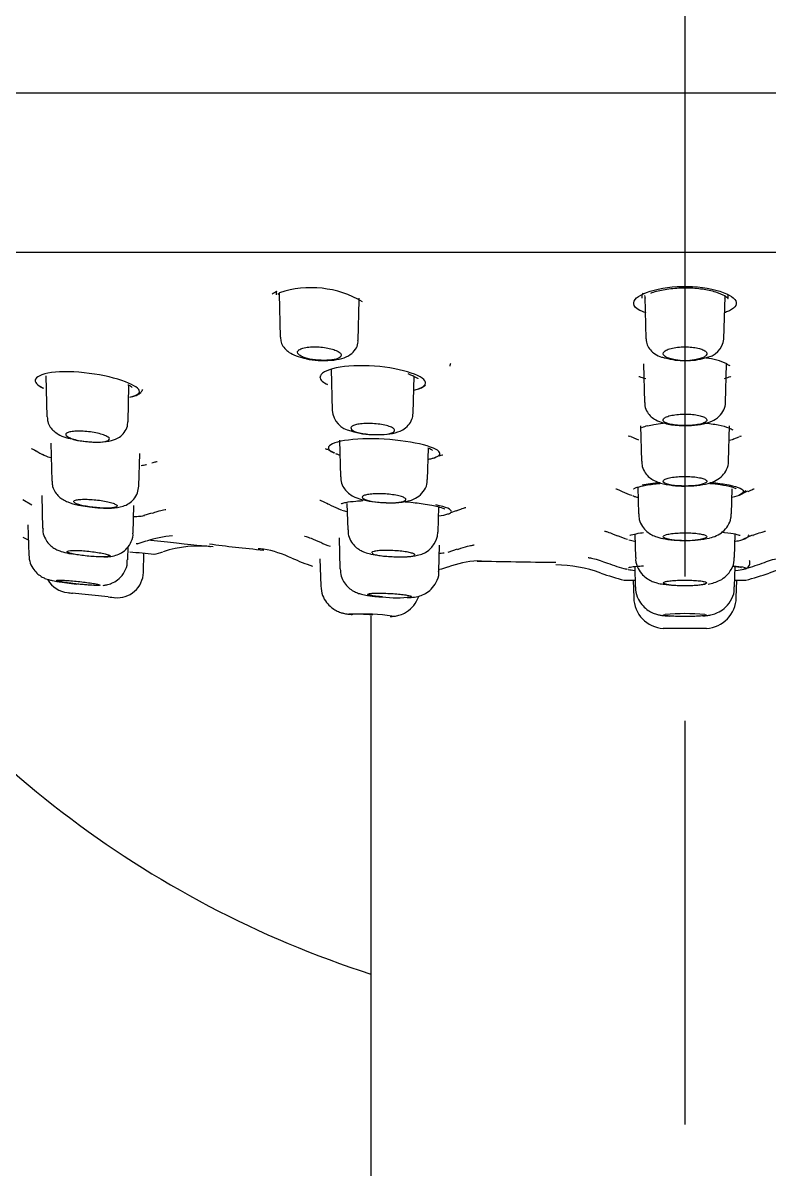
# Model space of a CAD drawing. Header units: millimetres. Extents: x -60 to 7633, y -2614 to 2146.
# Drawn here: x 132.64 to 158.52, y 1777.26 to 1817 of the extents above; entities that cross this region are included whole.
import ezdxf

# ---------------------------------------------------------------- set-up
doc = ezdxf.new("R2010")
doc.units = ezdxf.units.MM
doc.layers.get('0').update_dxf_attribs({"color": 250})

msp = doc.modelspace()

# ---------------------------------------------------------------- linework, layer by layer
at = {"linetype": 'Continuous'}
for p, q in [((155.6, 1837.806), (155.6, 1797.806)), ((234.6, 1814.566), (76.6, 1814.566)), ((90, 1809.058), (221.2, 1809.058)), ((141.481, 1807.601), (141.538, 1807.643)), ((141.515, 1807.626), (141.525, 1807.589)), ((141.524, 1807.606), (141.564, 1806.103)), ((144.268, 1805.994), (144.305, 1807.406)), ((144.299, 1807.364), (144.305, 1807.386)), ((154.167, 1807.65), (154.175, 1807.619)), ((154.191, 1807.558), (154.217, 1807.463)), ((154.21, 1807.508), (154.248, 1806.048)), ((156.952, 1806.048), (156.99, 1807.507)), ((156.983, 1807.461), (156.99, 1807.487)), ((143.326, 1804.999), (143.363, 1803.565)), ((154.159, 1805.184), (154.194, 1803.842)), ((154.159, 1805.169), (154.164, 1805.15)), ((157.006, 1803.842), (157.041, 1805.184)), ((157.035, 1805.147), (157.041, 1805.169)), ((133.434, 1804.762), (133.471, 1803.343)), ((146.175, 1803.477), (146.209, 1804.757)), ((136.282, 1803.175), (136.315, 1804.426)), ((136.311, 1804.4), (136.314, 1804.413)), ((154.058, 1803.036), (154.091, 1801.807)), ((157.109, 1801.807), (157.142, 1803.036)), ((134.205, 1802.61), (134.341, 1802.576)), ((143.619, 1802.532), (143.653, 1801.259)), ((153.721, 1802.657), (153.905, 1802.579)), ((157.29, 1802.586), (157.484, 1802.65)), ((133.603, 1802.426), (133.638, 1801.11)), ((143.236, 1802.195), (143.443, 1802.092)), ((146.672, 1801.174), (146.701, 1802.263)), ((136.658, 1800.944), (136.687, 1802.072)), ((146.898, 1801.928), (147.07, 1802.002)), ((133.291, 1800.614), (133.321, 1799.47)), ((153.963, 1800.907), (153.987, 1799.981)), ((157.213, 1799.982), (157.236, 1800.842)), ((132.639, 1800.479), (132.941, 1800.295)), ((136.455, 1799.309), (136.48, 1800.272)), ((143.877, 1800.335), (143.901, 1799.429)), ((147.035, 1799.35), (147.058, 1800.223)), ((136.844, 1799.931), (137.112, 1800.016)), ((147.479, 1800.028), (147.675, 1800.091)), ((132.808, 1799.603), (132.836, 1798.559)), ((136.601, 1798.945), (136.908, 1799.048)), ((143.603, 1799.146), (143.631, 1798.076)), ((153.861, 1799.28), (153.883, 1798.472)), ((157.317, 1798.472), (157.339, 1799.28)), ((157.62, 1799.102), (157.948, 1799.248)), ((136.271, 1798.385), (136.283, 1798.846)), ((136.816, 1797.947), (136.834, 1798.618)), ((147.067, 1797.99), (147.091, 1798.898)), ((147.381, 1798.646), (147.705, 1798.764)), ((142.94, 1798.422), (142.965, 1797.486)), ((147.067, 1797.99), (147.069, 1798.05)), ((153.859, 1798.154), (153.878, 1797.443)), ((157.322, 1797.444), (157.341, 1798.155)), ((142.965, 1797.486), (142.965, 1797.485)), ((153.541, 1797.676), (153.872, 1797.676)), ((153.805, 1797.676), (153.821, 1797.073)), ((157.328, 1797.676), (157.659, 1797.676)), ((157.379, 1797.073), (157.395, 1797.676)), ((135.595, 1797.099), (134.349, 1797.231)), ((144.7, 1796.444), (144.7, 1291.743)), ((156.351, 1796.004), (154.849, 1796.004)), ((155.6, 1792.806), (155.6, 1778.806))]:
    msp.add_line(p, q, dxfattribs=at)
for centre, radius, start, end in [((142.639, 1804.333), 3.489, 59.3676, 108.4027), ((156.228, 1806.118), 0.727, 276.1262, 354.1031), ((155.531, 1807.4), 2.102, 252.9996, 272.3357), ((155.6, 1807.204), 1.905, 249.9218, 290.0782), ((155.705, 1807.185), 1.888, 267.3161, 288.544), ((156.195, 1803.507), 1.879, 62.8107, 85.6533), ((145.182, 1812.223), 7.978, 254.6535, 254.8553), ((143.317, 1804.86), 0.405, 236.7249, 253.1579), ((135.789, 1812.843), 8.822, 252.9901, 253.1229), ((133.583, 1805.032), 0.726, 241.7801, 251.2788), ((145.182, 1812.223), 7.978, 278.8007, 278.9986), ((136.025, 1806.772), 2.747, 279.4717, 280.0482), ((144.132, 1803.622), 0.769, 184.4624, 261.0688), ((154.844, 1800.884), 2.215, 104.2522, 109.7619), ((144.766, 1804.969), 2.237, 250.3127, 271.9248), ((155.601, 1812.91), 10.414, 259.1214, 259.5227), ((155.601, 1812.91), 10.414, 280.4625, 280.8676), ((133.935, 1803.312), 1.417, 233.7663, 245.918), ((145.708, 1812.723), 10.798, 256.1032, 256.7206), ((154.377, 1802.666), 2.133, 243.4503, 252.9766), ((156.901, 1802.15), 1.625, 295.4553, 302.7395), ((144.145, 1801.786), 1.721, 238.5918, 250.3868), ((145.282, 1804.004), 3.636, 256.8427, 269.2099), ((145.407, 1802.952), 2.59, 266.128, 285.765), ((135.643, 1804.6), 6.2, 241.0085, 242.9388), ((138.085, 1795.664), 3.562, 94.1965, 109.1277), ((143.832, 1800.58), 1.805, 241.2813, 252.6144), ((146.182, 1799.38), 0.85, 279.7199, 357.9073), ((154.811, 1802.91), 3.999, 247.1396, 252.4672), ((155.6, 1801.931), 2.876, 255.6594, 284.3406), ((155.71, 1802.487), 3.426, 268.9487, 282.5136), ((192.228, 2359.659), 563.769, 264.31145, 264.39801), ((135.686, 1804.596), 6.2, 283.9042, 286.9491), ((138.789, 1794.565), 4.3, 84.0765, 107.5045), ((140.354, 1795.123), 3.687, 64.0465, 80.2909), ((145.658, 1803.21), 4.72, 258.3936, 273.8488), ((155.6, 1817.806), 35.5, 212.8957, 252.1189), ((145.07, 1805.383), 7.6, 245.9143, 251.6664), ((145.943, 1800.259), 1.759, 271.0189, 282.5612), ((148.562, 1795), 3.349, 92.7043, 110.6761), ((151.006, 1793.216), 5, 70.4058, 88.6971), ((155.6, 1805.383), 7.6, 249.2738, 254.4806), ((155.6, 1805.383), 7.6, 285.5233, 290.5868), ((160.194, 1793.216), 5, 91.3029, 109.5942), ((135.916, 1797.97), 0.9, 263.9254, 358.6455), ((145.07, 1805.383), 7.6, 285.4938, 287.6585), ((155.6, 1806.123), 8.7, 250.4058, 255.9815), ((155.6, 1806.123), 8.7, 284.0185, 289.5942), ((134.279, 1798.144), 0.9, 209.9752, 263.9536), ((153.541, 1797.876), 0.2, 255.9815, 270), ((155.554, 1802.979), 5.484, 262.6014, 270.6507), ((155.6, 1802.128), 4.633, 262.0275, 277.9725), ((155.689, 1801.971), 4.477, 269.067, 277.8723), ((157.659, 1797.876), 0.2, 270, 284.0185), ((157.119, 2005.49), 209.5, 263.71708, 263.76277), ((142.565, 1863.004), 66.272, 263.96217, 264.18959), ((145.597, 1801.195), 4.125, 263.1167, 276.8833), ((154.921, 1797.102), 1.1, 181.5, 266.2847), ((156.279, 1797.102), 1.1, 273.7153, 358.5), ((144.517, 1791.019), 5.486, 80.299, 94.562), ((155.6, 1789), 7.519, 84.7539, 95.2461)]:
    msp.add_arc(centre, radius, start, end, dxfattribs=at)
for points in [[(141.28, 1807.615), (141.326, 1807.645), (141.383, 1807.674), (141.449, 1807.701)], [(141.431, 1807.698), (141.413, 1807.657), (141.41, 1807.615), (141.421, 1807.573)], [(141.528, 1807.644), (141.525, 1807.632), (141.524, 1807.621), (141.524, 1807.608)], [(144.305, 1807.406), (144.306, 1807.424), (144.303, 1807.443), (144.297, 1807.462)], [(154.139, 1807.634), (154.101, 1807.577), (154.089, 1807.52), (154.105, 1807.464)], [(156.99, 1807.508), (156.991, 1807.528), (156.988, 1807.548), (156.981, 1807.568)], [(154.002, 1804.742), (154.004, 1804.741), (154.011, 1804.738), (154.023, 1804.734)], [(154.244, 1804.663), (154.165, 1804.684), (154.094, 1804.707), (154.033, 1804.731)], [(157.176, 1804.734), (157.113, 1804.709), (157.039, 1804.685), (156.956, 1804.663)], [(157.182, 1804.737), (157.188, 1804.739), (157.192, 1804.74), (157.194, 1804.741)], [(154.001, 1802.54), (153.96, 1802.552), (153.923, 1802.564), (153.889, 1802.577)], [(157.311, 1802.577), (157.264, 1802.559), (157.21, 1802.541), (157.149, 1802.525)], [(133.601, 1801.922), (133.483, 1801.959), (133.387, 1801.997), (133.319, 1802.035)], [(154.11, 1800.99), (154.288, 1801.024), (154.503, 1801.052), (154.738, 1801.071)], [(135.889, 1800.285), (135.902, 1800.273), (135.908, 1800.263), (135.909, 1800.253)], [(143.555, 1800.16), (143.589, 1800.145), (143.631, 1800.129), (143.679, 1800.114)], [(143.703, 1800.107), (143.761, 1800.091), (143.816, 1800.077), (143.872, 1800.063)], [(153.657, 1799.074), (153.724, 1799.058), (153.787, 1799.044), (153.855, 1799.031)], [(136.626, 1798.944), (136.612, 1798.941), (136.592, 1798.938), (136.567, 1798.935)], [(139.104, 1798.938), (139.681, 1798.86), (140.31, 1798.789), (140.989, 1798.725)], [(140.964, 1798.752), (140.901, 1798.759), (140.844, 1798.766), (140.792, 1798.772)], [(144.749, 1798.608), (144.755, 1798.603), (144.763, 1798.598), (144.773, 1798.593)], [(148.394, 1798.344), (149.263, 1798.325), (150.173, 1798.311), (151.122, 1798.303)], [(148.538, 1798.341), (148.496, 1798.34), (148.451, 1798.34), (148.403, 1798.34)], [(153.605, 1798.053), (153.58, 1798.058), (153.559, 1798.062), (153.542, 1798.067)], [(153.629, 1798.05), (153.703, 1798.039), (153.77, 1798.028), (153.856, 1798.019)], [(135.221, 1797.539), (135.281, 1797.526), (135.312, 1797.515), (135.312, 1797.508)]]:
    msp.add_open_spline(points, degree=3, dxfattribs=at)
for points, knots in [([(154.161, 1807.615), (154.434, 1807.74), (154.863, 1807.836), (155.801, 1807.887), (156.3, 1807.84), (157.049, 1807.643), (157.293, 1807.501), (157.428, 1807.223), (157.316, 1807.086), (157.021, 1806.972), (156.994, 1806.962), (156.966, 1806.953)], [0, 0, 0, 0, 0.125, 0.125, 0.25, 0.25, 0.375, 0.375, 0.5, 0.5, 0.5116011, 0.5116011, 0.5116011, 0.5116011]), ([(154.411, 1807.634), (154.483, 1807.66), (154.662, 1807.721), (155.098, 1807.805), (155.665, 1807.833), (156.22, 1807.789), (156.682, 1807.684), (156.994, 1807.553), (157.086, 1807.453), (157.099, 1807.446), (157.101, 1807.447)], [0, 0, 0, 0, 0.0744231, 0.2136498, 0.3526619, 0.4868072, 0.6212303, 0.759429, 0.8777572, 0.9239907, 0.9239907, 0.9239907, 0.9239907]), ([(154.25, 1806.948), (154.029, 1807.02), (153.883, 1807.11), (153.774, 1807.34), (153.888, 1807.489), (154.161, 1807.615)], [0.7834155, 0.7834155, 0.7834155, 0.7834155, 0.875, 0.875, 1, 1, 1, 1]), ([(157.095, 1807.465), (157.106, 1807.506), (157.102, 1807.549), (157.082, 1807.596), (157.08, 1807.599), (157.078, 1807.603)], [0.58442945, 0.58442945, 0.58442945, 0.58442945, 0.625, 0.625, 0.6286159, 0.6286159, 0.6286159, 0.6286159]), ([(141.574, 1806.103), (141.576, 1806.041), (141.582, 1805.923), (141.683, 1805.747), (141.836, 1805.598), (142.046, 1805.474), (142.232, 1805.424), (142.351, 1805.395)], [0, 0, 0, 0, 0.136772, 0.308741, 0.488424, 0.721986, 1, 1, 1, 1]), ([(142.359, 1805.414), (142.348, 1805.419), (142.337, 1805.424), (142.326, 1805.429), (142.273, 1805.453), (142.23, 1805.479), (142.202, 1805.505), (142.174, 1805.532), (142.159, 1805.56), (142.16, 1805.587), (142.161, 1805.614), (142.179, 1805.641), (142.211, 1805.665), (142.243, 1805.688), (142.291, 1805.709), (142.35, 1805.726), (142.407, 1805.742), (142.477, 1805.754), (142.553, 1805.762), (142.626, 1805.77), (142.707, 1805.773), (142.79, 1805.772), (142.87, 1805.771), (142.953, 1805.766), (143.033, 1805.757), (143.114, 1805.748), (143.192, 1805.735), (143.264, 1805.719), (143.337, 1805.703), (143.405, 1805.683), (143.461, 1805.662), (143.521, 1805.64), (143.57, 1805.615), (143.606, 1805.589), (143.643, 1805.563), (143.666, 1805.535), (143.675, 1805.508), (143.683, 1805.48), (143.676, 1805.453), (143.653, 1805.428), (143.648, 1805.423), (143.644, 1805.419), (143.639, 1805.414)], [0, 0, 0, 0, 0.016244, 0.016244, 0.016244, 0.097729, 0.097729, 0.097729, 0.182243, 0.182243, 0.182243, 0.26782, 0.26782, 0.26782, 0.351812, 0.351812, 0.351812, 0.432266, 0.432266, 0.432266, 0.509026, 0.509026, 0.509026, 0.583644, 0.583644, 0.583644, 0.658407, 0.658407, 0.658407, 0.73538, 0.73538, 0.73538, 0.815779, 0.815779, 0.815779, 0.899514, 0.899514, 0.899514, 0.985024, 0.985024, 0.985024, 1, 1, 1, 1]), ([(142.351, 1805.395), (142.395, 1805.38), (142.541, 1805.332), (142.894, 1805.296), (143.326, 1805.294), (143.698, 1805.356), (143.977, 1805.472), (144.173, 1805.663), (144.265, 1805.856), (144.259, 1805.96), (144.257, 1805.995)], [0, 0, 0, 0, 0.059261, 0.225058, 0.399173, 0.578529, 0.737262, 0.856246, 0.958675, 1, 1, 1, 1]), ([(154.254, 1806.047), (154.261, 1805.969), (154.276, 1805.835), (154.399, 1805.652), (154.569, 1805.513), (154.737, 1805.424), (154.87, 1805.398), (154.917, 1805.389)], [0, 0, 0, 0, 0.197073, 0.39617, 0.601275, 0.879228, 1, 1, 1, 1]), ([(154.946, 1805.414), (154.922, 1805.427), (154.901, 1805.441), (154.885, 1805.455), (154.856, 1805.48), (154.841, 1805.508), (154.841, 1805.534), (154.841, 1805.562), (154.857, 1805.59), (154.887, 1805.616), (154.918, 1805.643), (154.964, 1805.668), (155.023, 1805.689), (155.08, 1805.71), (155.15, 1805.728), (155.228, 1805.742), (155.302, 1805.755), (155.385, 1805.764), (155.47, 1805.769), (155.551, 1805.773), (155.636, 1805.773), (155.717, 1805.769), (155.797, 1805.765), (155.876, 1805.757), (155.948, 1805.746), (156.02, 1805.734), (156.087, 1805.719), (156.143, 1805.701), (156.201, 1805.682), (156.249, 1805.66), (156.285, 1805.637), (156.322, 1805.613), (156.345, 1805.587), (156.355, 1805.56), (156.364, 1805.533), (156.358, 1805.505), (156.337, 1805.478), (156.319, 1805.456), (156.291, 1805.434), (156.254, 1805.414)], [0, 0, 0, 0, 0.045232, 0.045232, 0.045232, 0.127939, 0.127939, 0.127939, 0.2131, 0.2131, 0.2131, 0.298387, 0.298387, 0.298387, 0.381229, 0.381229, 0.381229, 0.460246, 0.460246, 0.460246, 0.535976, 0.535976, 0.535976, 0.610358, 0.610358, 0.610358, 0.685693, 0.685693, 0.685693, 0.763801, 0.763801, 0.763801, 0.845468, 0.845468, 0.845468, 0.930072, 0.930072, 0.930072, 1, 1, 1, 1]), ([(143.639, 1805.414), (143.598, 1805.38), (143.525, 1805.352), (143.33, 1805.313), (143.208, 1805.303), (142.947, 1805.303), (142.81, 1805.313), (142.56, 1805.351), (142.447, 1805.38), (142.359, 1805.414)], [0, 0, 0, 0, 0.25, 0.25, 0.5, 0.5, 0.75, 0.75, 1, 1, 1, 1]), ([(136.304, 1804.516), (136.018, 1804.637), (135.588, 1804.752), (134.646, 1804.901), (134.14, 1804.927), (133.382, 1804.859), (133.134, 1804.768), (133.025, 1804.557), (133.123, 1804.444), (133.344, 1804.341)], [0, 0, 0, 0, 0.125, 0.125, 0.25, 0.25, 0.375, 0.375, 0.4863093, 0.4863093, 0.4863093, 0.4863093]), ([(146.224, 1804.821), (145.934, 1804.938), (145.494, 1805.039), (144.532, 1805.137), (144.019, 1805.128), (143.259, 1805.002), (143.011, 1804.891), (142.903, 1804.669), (142.991, 1804.562), (143.198, 1804.469)], [0, 0, 0, 0, 0.125, 0.125, 0.25, 0.25, 0.375, 0.375, 0.4822462, 0.4822462, 0.4822462, 0.4822462]), ([(147.458, 1805.099), (147.46, 1805.126), (147.463, 1805.162), (147.473, 1805.19), (147.478, 1805.199)], [0, 0, 0, 0, 0.03465874, 0.05419929, 0.05419929, 0.05419929, 0.05419929]), ([(157.054, 1805.179), (157.088, 1805.159), (157.149, 1805.123), (157.157, 1805.123), (157.156, 1805.126)], [0, 0, 0, 0, 0.2745623, 0.5423142, 0.5423142, 0.5423142, 0.5423142]), ([(145.982, 1804.842), (146.052, 1804.817), (146.196, 1804.764), (146.324, 1804.682), (146.332, 1804.664), (146.333, 1804.664)], [0, 0, 0, 0, 0.2156, 0.5453181, 0.70824, 0.70824, 0.70824, 0.70824]), ([(146.345, 1804.314), (146.476, 1804.358), (146.561, 1804.41), (146.646, 1804.576), (146.514, 1804.704), (146.224, 1804.821)], [0.8080921, 0.8080921, 0.8080921, 0.8080921, 0.875, 0.875, 1, 1, 1, 1]), ([(136.276, 1804.463), (136.323, 1804.436), (136.405, 1804.395), (136.424, 1804.36), (136.429, 1804.361)], [0, 0, 0, 0, 0.2959078, 0.6090466, 0.6090466, 0.6090466, 0.6090466]), ([(136.409, 1804.043), (136.547, 1804.077), (136.636, 1804.122), (136.722, 1804.272), (136.589, 1804.395), (136.304, 1804.516)], [0.8062612, 0.8062612, 0.8062612, 0.8062612, 0.875, 0.875, 1, 1, 1, 1]), ([(136.34, 1804.029), (136.398, 1804.04), (136.545, 1804.076), (136.689, 1804.14), (136.773, 1804.25), (136.791, 1804.287)], [0.1302867, 0.1302867, 0.1302867, 0.1302867, 0.2366052, 0.4253656, 0.5066952, 0.5066952, 0.5066952, 0.5066952]), ([(146.207, 1804.275), (146.23, 1804.281), (146.392, 1804.321), (146.516, 1804.368), (146.604, 1804.448)], [0.5258062, 0.5258062, 0.5258062, 0.5258062, 0.5442681, 0.6589075, 0.6589075, 0.6589075, 0.6589075]), ([(154.206, 1803.843), (154.204, 1803.799), (154.201, 1803.687), (154.285, 1803.504), (154.425, 1803.34), (154.612, 1803.215), (154.886, 1803.11), (155.256, 1803.046), (155.529, 1803.045), (155.646, 1803.046)], [0, 0, 0, 0, 0.061896, 0.185038, 0.297233, 0.413655, 0.576133, 0.842912, 1, 1, 1, 1]), ([(155.646, 1803.046), (155.676, 1803.045), (155.836, 1803.04), (156.169, 1803.082), (156.502, 1803.167), (156.786, 1803.334), (156.952, 1803.567), (157.019, 1803.761), (157.005, 1803.842), (157.004, 1803.846)], [0, 0, 0, 0, 0.043042, 0.261743, 0.510361, 0.699655, 0.857101, 0.9942, 1, 1, 1, 1]), ([(133.483, 1803.343), (133.484, 1803.282), (133.487, 1803.163), (133.578, 1802.988), (133.708, 1802.843), (133.888, 1802.722), (134.048, 1802.647), (134.176, 1802.617), (134.205, 1802.61)], [0, 0, 0, 0, 0.135921, 0.308114, 0.467298, 0.646927, 0.931895, 1, 1, 1, 1]), ([(144.841, 1802.733), (144.922, 1802.73), (145.129, 1802.721), (145.473, 1802.763), (145.77, 1802.853), (146.008, 1803.033), (146.146, 1803.247), (146.163, 1803.394), (146.17, 1803.475)], [0, 0, 0, 0, 0.116064, 0.346024, 0.591255, 0.740197, 0.877825, 1, 1, 1, 1]), ([(154.857, 1803.195), (154.853, 1803.2), (154.85, 1803.205), (154.848, 1803.21), (154.837, 1803.233), (154.842, 1803.257), (154.861, 1803.28), (154.881, 1803.303), (154.916, 1803.326), (154.964, 1803.346), (155.012, 1803.366), (155.073, 1803.384), (155.144, 1803.398), (155.213, 1803.412), (155.291, 1803.423), (155.374, 1803.43), (155.454, 1803.437), (155.539, 1803.44), (155.623, 1803.439), (155.705, 1803.439), (155.788, 1803.434), (155.865, 1803.427), (155.941, 1803.419), (156.014, 1803.408), (156.077, 1803.394), (156.141, 1803.38), (156.197, 1803.363), (156.241, 1803.344), (156.286, 1803.325), (156.319, 1803.303), (156.338, 1803.281), (156.358, 1803.258), (156.363, 1803.234), (156.353, 1803.211), (156.35, 1803.205), (156.347, 1803.2), (156.343, 1803.195)], [0, 0, 0, 0, 0.021655, 0.021655, 0.021655, 0.121082, 0.121082, 0.121082, 0.221432, 0.221432, 0.221432, 0.320367, 0.320367, 0.320367, 0.416173, 0.416173, 0.416173, 0.508669, 0.508669, 0.508669, 0.599187, 0.599187, 0.599187, 0.68979, 0.68979, 0.68979, 0.782394, 0.782394, 0.782394, 0.878117, 0.878117, 0.878117, 0.976846, 0.976846, 0.976846, 1, 1, 1, 1]), ([(134.341, 1802.576), (134.409, 1802.558), (134.575, 1802.514), (134.936, 1802.472), (135.348, 1802.462), (135.683, 1802.501), (135.962, 1802.608), (136.162, 1802.792), (136.268, 1802.994), (136.271, 1803.119), (136.271, 1803.175)], [0, 0, 0, 0, 0.086136, 0.242069, 0.407394, 0.589632, 0.73345, 0.836115, 0.936504, 1, 1, 1, 1]), ([(145.529, 1802.873), (145.529, 1802.886), (145.524, 1802.899), (145.514, 1802.912), (145.497, 1802.935), (145.464, 1802.959), (145.419, 1802.981), (145.373, 1803.002), (145.313, 1803.023), (145.244, 1803.041), (145.176, 1803.059), (145.097, 1803.075), (145.014, 1803.086), (144.934, 1803.098), (144.847, 1803.106), (144.761, 1803.111), (144.678, 1803.115), (144.594, 1803.116), (144.516, 1803.113), (144.438, 1803.11), (144.365, 1803.103), (144.301, 1803.094), (144.237, 1803.084), (144.18, 1803.071), (144.136, 1803.056), (144.091, 1803.04), (144.057, 1803.022), (144.037, 1803.002), (144.016, 1802.982), (144.009, 1802.96), (144.017, 1802.938), (144.025, 1802.916), (144.046, 1802.894), (144.08, 1802.873)], [0, 0, 0, 0, 0.056782, 0.056782, 0.056782, 0.155827, 0.155827, 0.155827, 0.255043, 0.255043, 0.255043, 0.352282, 0.352282, 0.352282, 0.446326, 0.446326, 0.446326, 0.537507, 0.537507, 0.537507, 0.627398, 0.627398, 0.627398, 0.717998, 0.717998, 0.717998, 0.810945, 0.810945, 0.810945, 0.906958, 0.906958, 0.906958, 1, 1, 1, 1]), ([(154.298, 1803.031), (154.378, 1803.049), (154.528, 1803.082), (154.725, 1803.111), (154.839, 1803.123)], [0, 0, 0, 0, 0.0714456, 0.1554911, 0.1554911, 0.1554911, 0.1554911]), ([(156.343, 1803.195), (156.326, 1803.172), (156.296, 1803.151), (156.208, 1803.114), (156.152, 1803.098), (155.951, 1803.057), (155.777, 1803.043), (155.425, 1803.043), (155.251, 1803.057), (154.981, 1803.111), (154.891, 1803.149), (154.857, 1803.195)], [0, 0, 0, 0, 0.125, 0.125, 0.25, 0.25, 0.5, 0.5, 0.75, 0.75, 1, 1, 1, 1]), ([(156.245, 1803.135), (156.432, 1803.118), (156.779, 1803.068), (157.122, 1802.975), (157.26, 1802.896), (157.263, 1802.888), (157.262, 1802.889)], [0.4790722, 0.4790722, 0.4790722, 0.4790722, 0.6145889, 0.75017, 0.8546396, 0.8928072, 0.8928072, 0.8928072, 0.8928072]), ([(135.623, 1802.611), (135.609, 1802.629), (135.584, 1802.648), (135.551, 1802.667), (135.51, 1802.689), (135.455, 1802.712), (135.389, 1802.733), (135.325, 1802.753), (135.248, 1802.773), (135.166, 1802.789), (135.086, 1802.805), (134.998, 1802.819), (134.911, 1802.829), (134.827, 1802.839), (134.74, 1802.845), (134.659, 1802.848), (134.58, 1802.851), (134.503, 1802.85), (134.436, 1802.845), (134.37, 1802.841), (134.311, 1802.833), (134.264, 1802.822), (134.216, 1802.811), (134.179, 1802.797), (134.156, 1802.781), (134.131, 1802.765), (134.121, 1802.746), (134.124, 1802.726), (134.128, 1802.705), (134.146, 1802.683), (134.177, 1802.661), (134.201, 1802.645), (134.233, 1802.628), (134.271, 1802.612)], [0, 0, 0, 0, 0.080695, 0.080695, 0.080695, 0.179424, 0.179424, 0.179424, 0.277827, 0.277827, 0.277827, 0.373963, 0.373963, 0.373963, 0.466983, 0.466983, 0.466983, 0.557518, 0.557518, 0.557518, 0.647239, 0.647239, 0.647239, 0.738045, 0.738045, 0.738045, 0.831351, 0.831351, 0.831351, 0.927594, 0.927594, 0.927594, 1, 1, 1, 1]), ([(134.271, 1802.612), (134.321, 1802.59), (134.381, 1802.571), (134.521, 1802.536), (134.599, 1802.52), (134.847, 1802.483), (135.029, 1802.469), (135.346, 1802.469), (135.478, 1802.482), (135.634, 1802.533), (135.657, 1802.569), (135.623, 1802.611)], [0, 0, 0, 0, 0.125, 0.125, 0.25, 0.25, 0.5, 0.5, 0.75, 0.75, 1, 1, 1, 1]), ([(146.663, 1802.335), (146.343, 1802.432), (145.867, 1802.515), (144.853, 1802.595), (144.322, 1802.589), (143.54, 1802.492), (143.288, 1802.403), (143.208, 1802.234), (143.273, 1802.162), (143.421, 1802.095)], [0, 0, 0, 0, 0.125, 0.125, 0.25, 0.25, 0.375, 0.375, 0.4615849, 0.4615849, 0.4615849, 0.4615849]), ([(144.08, 1802.873), (144.114, 1802.851), (144.161, 1802.831), (144.277, 1802.795), (144.346, 1802.779), (144.575, 1802.741), (144.757, 1802.727), (145.099, 1802.726), (145.254, 1802.74), (145.471, 1802.792), (145.529, 1802.829), (145.529, 1802.873)], [0, 0, 0, 0, 0.125, 0.125, 0.25, 0.25, 0.5, 0.5, 0.75, 0.75, 1, 1, 1, 1]), ([(132.936, 1802.244), (132.936, 1802.243), (132.957, 1802.234), (133.02, 1802.211), (133.083, 1802.166), (133.086, 1802.164)], [0.8814639, 0.8814639, 0.8814639, 0.8814639, 0.9294753, 0.9975616, 1, 1, 1, 1]), ([(146.916, 1801.928), (147.012, 1801.961), (147.072, 1801.998), (147.139, 1802.13), (146.984, 1802.238), (146.663, 1802.335)], [0.8194029, 0.8194029, 0.8194029, 0.8194029, 0.875, 0.875, 1, 1, 1, 1]), ([(146.686, 1802.27), (146.736, 1802.248), (146.818, 1802.218), (146.847, 1802.181), (146.848, 1802.184)], [0, 0, 0, 0, 0.0519475, 0.1051649, 0.1051649, 0.1051649, 0.1051649]), ([(137.113, 1801.744), (137.171, 1801.763), (137.263, 1801.793), (137.292, 1801.798), (137.292, 1801.798)], [0, 0, 0, 0, 0.1310186, 0.2502461, 0.2502461, 0.2502461, 0.2502461]), ([(143.481, 1802.078), (143.513, 1802.062), (143.554, 1802.043), (143.605, 1802.024), (143.621, 1802.019)], [0, 0, 0, 0, 0.03024623, 0.04412037, 0.04412037, 0.04412037, 0.04412037]), ([(146.717, 1801.877), (146.763, 1801.886), (146.844, 1801.904), (146.914, 1801.924), (146.945, 1801.935)], [0.61411826, 0.61411826, 0.61411826, 0.61411826, 0.64956616, 0.68137228, 0.68137228, 0.68137228, 0.68137228]), ([(147.081, 1801.985), (147.104, 1801.995), (147.176, 1802.027), (147.2, 1802.03), (147.198, 1802.029), (147.198, 1802.029)], [0, 0, 0, 0, 0.0534262, 0.2024858, 0.2077829, 0.2077829, 0.2077829, 0.2077829]), ([(154.102, 1801.808), (154.103, 1801.74), (154.108, 1801.603), (154.212, 1801.4), (154.362, 1801.237), (154.546, 1801.119), (154.799, 1801.022), (155.132, 1800.965), (155.456, 1800.938), (155.59, 1800.945), (155.596, 1800.945)], [0, 0, 0, 0, 0.089972, 0.212291, 0.318617, 0.425613, 0.563558, 0.79599, 0.992965, 1, 1, 1, 1]), ([(155.596, 1800.945), (155.749, 1800.948), (156.026, 1800.957), (156.391, 1801.021), (156.671, 1801.121), (156.904, 1801.289), (157.053, 1801.515), (157.122, 1801.709), (157.107, 1801.802), (157.106, 1801.809)], [0, 0, 0, 0, 0.198169, 0.413396, 0.586594, 0.728178, 0.856332, 0.9904, 1, 1, 1, 1]), ([(136.922, 1801.684), (136.915, 1801.682), (136.907, 1801.68), (136.853, 1801.666), (136.8, 1801.656), (136.738, 1801.647)], [0.6200042, 0.6200042, 0.6200042, 0.6200042, 0.625, 0.625, 0.6520737, 0.6520737, 0.6520737, 0.6520737]), ([(133.649, 1801.11), (133.651, 1801.042), (133.656, 1800.913), (133.75, 1800.725), (133.881, 1800.574), (134.036, 1800.463), (134.247, 1800.366), (134.447, 1800.304), (134.61, 1800.277), (134.64, 1800.272)], [0, 0, 0, 0, 0.11724, 0.258827, 0.387265, 0.51428, 0.660997, 0.94779, 1, 1, 1, 1]), ([(134.64, 1800.272), (134.749, 1800.252), (134.955, 1800.213), (135.346, 1800.179), (135.75, 1800.177), (136.039, 1800.209), (136.311, 1800.328), (136.493, 1800.481), (136.628, 1800.699), (136.645, 1800.855), (136.653, 1800.943)], [0, 0, 0, 0, 0.124165, 0.27011, 0.42686, 0.623379, 0.714643, 0.80673, 0.906934, 1, 1, 1, 1]), ([(143.664, 1801.259), (143.662, 1801.225), (143.654, 1801.117), (143.727, 1800.934), (143.854, 1800.757), (144.016, 1800.626), (144.212, 1800.527), (144.356, 1800.488), (144.455, 1800.463)], [0, 0, 0, 0, 0.070388, 0.254537, 0.415621, 0.573453, 0.751356, 1, 1, 1, 1]), ([(146.111, 1800.46), (146.209, 1800.498), (146.368, 1800.569), (146.576, 1800.795), (146.67, 1801.017), (146.663, 1801.135), (146.66, 1801.174)], [0, 0, 0, 0, 0.328887, 0.62846, 0.896711, 1, 1, 1, 1]), ([(153.816, 1800.845), (153.816, 1800.844), (153.835, 1800.864), (153.953, 1800.911), (154.121, 1800.947), (154.243, 1800.973)], [0.833222, 0.833222, 0.833222, 0.833222, 0.8657623, 0.9193661, 1, 1, 1, 1]), ([(154.243, 1800.973), (154.328, 1800.987), (154.468, 1801.01), (154.643, 1801.029), (154.732, 1801.037)], [0, 0, 0, 0, 0.059963, 0.1142312, 0.1142312, 0.1142312, 0.1142312]), ([(154.866, 1801.066), (154.861, 1801.07), (154.857, 1801.075), (154.853, 1801.08), (154.839, 1801.099), (154.84, 1801.119), (154.856, 1801.138), (154.872, 1801.157), (154.903, 1801.176), (154.947, 1801.193), (154.99, 1801.21), (155.048, 1801.225), (155.115, 1801.238), (155.181, 1801.25), (155.257, 1801.26), (155.338, 1801.267), (155.417, 1801.273), (155.502, 1801.277), (155.586, 1801.277), (155.669, 1801.278), (155.753, 1801.275), (155.832, 1801.269), (155.91, 1801.263), (155.986, 1801.255), (156.051, 1801.244), (156.118, 1801.232), (156.177, 1801.219), (156.224, 1801.203), (156.272, 1801.188), (156.308, 1801.17), (156.33, 1801.152), (156.353, 1801.133), (156.361, 1801.113), (156.355, 1801.094), (156.351, 1801.085), (156.345, 1801.075), (156.334, 1801.066)], [0, 0, 0, 0, 0.02289, 0.02289, 0.02289, 0.118409, 0.118409, 0.118409, 0.214727, 0.214727, 0.214727, 0.310277, 0.310277, 0.310277, 0.403815, 0.403815, 0.403815, 0.495053, 0.495053, 0.495053, 0.584752, 0.584752, 0.584752, 0.674294, 0.674294, 0.674294, 0.765064, 0.765064, 0.765064, 0.857937, 0.857937, 0.857937, 0.952937, 0.952937, 0.952937, 1, 1, 1, 1]), ([(156.334, 1801.066), (156.294, 1801.029), (156.201, 1800.999), (155.937, 1800.957), (155.77, 1800.946), (155.431, 1800.945), (155.264, 1800.957), (155, 1800.999), (154.906, 1801.029), (154.866, 1801.066)], [0, 0, 0, 0, 0.25, 0.25, 0.5, 0.5, 0.75, 0.75, 1, 1, 1, 1]), ([(156.464, 1801.071), (156.655, 1801.055), (156.833, 1801.034), (157.374, 1800.945), (157.608, 1800.856), (157.639, 1800.717), (157.582, 1800.668), (157.467, 1800.624)], [0.200408, 0.200408, 0.200408, 0.200408, 0.25, 0.25, 0.375, 0.375, 0.4449632, 0.4449632, 0.4449632, 0.4449632]), ([(156.467, 1801.037), (156.593, 1801.025), (156.885, 1800.991), (157.211, 1800.923), (157.369, 1800.866), (157.38, 1800.845), (157.38, 1800.845)], [0.4434445, 0.4434445, 0.4434445, 0.4434445, 0.5214466, 0.6364004, 0.725058, 0.7588023, 0.7588023, 0.7588023, 0.7588023]), ([(145.921, 1800.474), (145.922, 1800.482), (145.92, 1800.491), (145.914, 1800.5), (145.902, 1800.518), (145.875, 1800.537), (145.835, 1800.554), (145.795, 1800.572), (145.74, 1800.589), (145.676, 1800.605), (145.613, 1800.62), (145.538, 1800.634), (145.458, 1800.645), (145.379, 1800.656), (145.294, 1800.665), (145.208, 1800.67), (145.124, 1800.675), (145.038, 1800.678), (144.957, 1800.678), (144.878, 1800.677), (144.801, 1800.674), (144.733, 1800.668), (144.665, 1800.662), (144.604, 1800.653), (144.555, 1800.642), (144.506, 1800.63), (144.468, 1800.617), (144.443, 1800.602), (144.418, 1800.587), (144.406, 1800.57), (144.409, 1800.552), (144.412, 1800.535), (144.43, 1800.516), (144.461, 1800.498), (144.476, 1800.49), (144.493, 1800.482), (144.513, 1800.474)], [0, 0, 0, 0, 0.045526, 0.045526, 0.045526, 0.139075, 0.139075, 0.139075, 0.233131, 0.233131, 0.233131, 0.32634, 0.32634, 0.32634, 0.417722, 0.417722, 0.417722, 0.507155, 0.507155, 0.507155, 0.595394, 0.595394, 0.595394, 0.683667, 0.683667, 0.683667, 0.773147, 0.773147, 0.773147, 0.864507, 0.864507, 0.864507, 0.957647, 0.957647, 0.957647, 1, 1, 1, 1]), ([(153.2, 1800.847), (153.201, 1800.846), (153.232, 1800.835), (153.329, 1800.808), (153.41, 1800.761), (153.415, 1800.758)], [0.8372625, 0.8372625, 0.8372625, 0.8372625, 0.9098369, 0.9958433, 1, 1, 1, 1]), ([(153.775, 1800.616), (153.802, 1800.604), (153.851, 1800.583), (153.916, 1800.565), (153.953, 1800.556)], [0, 0, 0, 0, 0.01638423, 0.03476929, 0.03476929, 0.03476929, 0.03476929]), ([(157.229, 1800.555), (157.365, 1800.585), (157.534, 1800.64), (157.669, 1800.729), (157.707, 1800.792)], [0.4032512, 0.4032512, 0.4032512, 0.4032512, 0.4687009, 0.5078692, 0.5078692, 0.5078692, 0.5078692]), ([(157.791, 1800.761), (157.859, 1800.791), (157.968, 1800.839), (158.003, 1800.848), (158.004, 1800.848)], [0, 0, 0, 0, 0.0985471, 0.188373, 0.188373, 0.188373, 0.188373]), ([(134.634, 1800.285), (134.597, 1800.295), (134.564, 1800.305), (134.535, 1800.316), (134.485, 1800.333), (134.447, 1800.352), (134.424, 1800.369), (134.401, 1800.386), (134.392, 1800.403), (134.399, 1800.418), (134.405, 1800.432), (134.427, 1800.446), (134.462, 1800.456), (134.497, 1800.467), (134.545, 1800.475), (134.604, 1800.48), (134.662, 1800.485), (134.731, 1800.487), (134.805, 1800.486), (134.879, 1800.485), (134.96, 1800.481), (135.042, 1800.475), (135.124, 1800.469), (135.209, 1800.46), (135.29, 1800.449), (135.372, 1800.437), (135.453, 1800.424), (135.525, 1800.409), (135.598, 1800.394), (135.666, 1800.377), (135.721, 1800.36), (135.778, 1800.343), (135.824, 1800.325), (135.855, 1800.307), (135.869, 1800.3), (135.88, 1800.292), (135.889, 1800.285)], [0, 0, 0, 0, 0.054534, 0.054534, 0.054534, 0.147404, 0.147404, 0.147404, 0.240675, 0.240675, 0.240675, 0.333064, 0.333064, 0.333064, 0.423682, 0.423682, 0.423682, 0.51247, 0.51247, 0.51247, 0.600187, 0.600187, 0.600187, 0.688013, 0.688013, 0.688013, 0.777048, 0.777048, 0.777048, 0.86789, 0.86789, 0.86789, 0.960393, 0.960393, 0.960393, 1, 1, 1, 1]), ([(135.904, 1800.239), (135.896, 1800.227), (135.878, 1800.217), (135.784, 1800.19), (135.672, 1800.18), (135.391, 1800.18), (135.223, 1800.19), (134.904, 1800.226), (134.751, 1800.253), (134.634, 1800.285)], [0.1336109, 0.1336109, 0.1336109, 0.1336109, 0.25, 0.25, 0.5, 0.5, 0.75, 0.75, 1, 1, 1, 1]), ([(142.931, 1800.458), (142.931, 1800.458), (142.938, 1800.456), (143.013, 1800.432), (143.154, 1800.359), (143.239, 1800.316)], [0.89826, 0.89826, 0.89826, 0.89826, 0.9106499, 0.9548647, 1, 1, 1, 1]), ([(143.678, 1800.329), (143.678, 1800.329), (143.677, 1800.33), (143.708, 1800.345), (143.858, 1800.386), (144.118, 1800.42), (144.343, 1800.434), (144.428, 1800.438)], [0.6121126, 0.6121126, 0.6121126, 0.6121126, 0.6132352, 0.6362884, 0.673352, 0.7250257, 0.7539173, 0.7539173, 0.7539173, 0.7539173]), ([(144.513, 1800.474), (144.595, 1800.441), (144.721, 1800.414), (145.022, 1800.375), (145.193, 1800.365), (145.511, 1800.365), (145.656, 1800.375), (145.859, 1800.413), (145.917, 1800.441), (145.921, 1800.474)], [0, 0, 0, 0, 0.25, 0.25, 0.5, 0.5, 0.75, 0.75, 1, 1, 1, 1]), ([(145.855, 1800.405), (145.883, 1800.403), (146.119, 1800.383), (146.474, 1800.341), (146.713, 1800.299), (146.82, 1800.28)], [0.8942286, 0.8942286, 0.8942286, 0.8942286, 0.9021323, 0.9621771, 1, 1, 1, 1]), ([(146.82, 1800.28), (146.899, 1800.263), (147.07, 1800.227), (147.232, 1800.173), (147.276, 1800.145), (147.273, 1800.146)], [0, 0, 0, 0, 0.2142888, 0.5578306, 0.7404915, 0.7404915, 0.7404915, 0.7404915]), ([(147.383, 1799.978), (147.452, 1800.002), (147.492, 1800.028), (147.517, 1800.129), (147.321, 1800.214), (146.958, 1800.289)], [0.8261132, 0.8261132, 0.8261132, 0.8261132, 0.875, 0.875, 1, 1, 1, 1]), ([(147.678, 1800.085), (147.736, 1800.11), (147.867, 1800.168), (147.981, 1800.196), (148, 1800.2), (148, 1800.2)], [0, 0, 0, 0, 0.02674945, 0.07151498, 0.09688085, 0.09688085, 0.09688085, 0.09688085]), ([(136.85, 1799.916), (136.812, 1799.904), (136.758, 1799.895), (136.629, 1799.881), (136.56, 1799.876), (136.481, 1799.873)], [0.58982164, 0.58982164, 0.58982164, 0.58982164, 0.625, 0.625, 0.65452036, 0.65452036, 0.65452036, 0.65452036]), ([(137.118, 1799.999), (137.185, 1800.025), (137.337, 1800.085), (137.528, 1800.125), (137.591, 1800.134), (137.595, 1800.135), (137.595, 1800.135)], [0, 0, 0, 0, 0.0244587, 0.0653804, 0.1007982, 0.1086002, 0.1086002, 0.1086002, 0.1086002]), ([(147.054, 1799.91), (147.185, 1799.927), (147.334, 1799.958), (147.448, 1800), (147.481, 1800.019)], [0.5649389, 0.5649389, 0.5649389, 0.5649389, 0.6538737, 0.689947, 0.689947, 0.689947, 0.689947]), ([(153.999, 1799.981), (154, 1799.907), (154.005, 1799.759), (154.115, 1799.539), (154.272, 1799.364), (154.449, 1799.246), (154.658, 1799.16), (154.925, 1799.1), (155.284, 1799.062), (155.531, 1799.061), (155.647, 1799.062)], [0, 0, 0, 0, 0.088621, 0.207441, 0.309996, 0.404009, 0.504207, 0.661455, 0.862784, 1, 1, 1, 1]), ([(156.453, 1799.143), (156.541, 1799.166), (156.683, 1799.209), (156.92, 1799.35), (157.101, 1799.56), (157.205, 1799.79), (157.201, 1799.928), (157.199, 1799.982)], [0, 0, 0, 0, 0.238023, 0.454858, 0.662433, 0.888814, 1, 1, 1, 1]), ([(133.334, 1799.47), (133.331, 1799.427), (133.325, 1799.309), (133.402, 1799.117), (133.526, 1798.939), (133.67, 1798.814), (133.819, 1798.73), (133.996, 1798.664), (134.157, 1798.621), (134.296, 1798.598), (134.336, 1798.592)], [0, 0, 0, 0, 0.072874, 0.228473, 0.359776, 0.477203, 0.587184, 0.708759, 0.927765, 1, 1, 1, 1]), ([(143.916, 1799.429), (143.916, 1799.355), (143.918, 1799.212), (144.022, 1799.002), (144.166, 1798.835), (144.328, 1798.718), (144.507, 1798.64), (144.624, 1798.6), (144.703, 1798.587), (144.708, 1798.586)], [0, 0, 0, 0, 0.147302, 0.331507, 0.491277, 0.640003, 0.791397, 0.989677, 1, 1, 1, 1]), ([(152.81, 1799.382), (152.81, 1799.382), (152.827, 1799.378), (152.954, 1799.346), (153.136, 1799.271), (153.255, 1799.222)], [0.8011693, 0.8011693, 0.8011693, 0.8011693, 0.8430494, 0.9132736, 1, 1, 1, 1]), ([(157.959, 1799.23), (157.964, 1799.232), (158.07, 1799.287), (158.245, 1799.341), (158.372, 1799.378), (158.392, 1799.383), (158.392, 1799.383)], [0, 0, 0, 0, 0.003424, 0.0987901, 0.1843667, 0.2336474, 0.2336474, 0.2336474, 0.2336474]), ([(135.44, 1798.489), (135.51, 1798.49), (135.64, 1798.496), (135.842, 1798.528), (136.066, 1798.624), (136.264, 1798.785), (136.405, 1799.017), (136.469, 1799.22), (136.454, 1799.312), (136.454, 1799.313)], [0, 0, 0, 0, 0.156374, 0.337875, 0.481477, 0.636092, 0.813815, 0.999339, 1, 1, 1, 1]), ([(137.064, 1799.066), (137.392, 1799.032), (137.695, 1799), (138.715, 1798.895), (139.145, 1798.85), (139.145, 1798.85), (139.145, 1798.85), (139.145, 1798.85)], [0.3307483, 0.3307483, 0.3307483, 0.3307483, 0.375, 0.375, 0.5, 0.5, 0.5001154, 0.5001154, 0.5001154, 0.5001154]), ([(142.401, 1799.206), (142.401, 1799.206), (142.4, 1799.206), (142.437, 1799.198), (142.637, 1799.138), (142.832, 1799.05), (142.961, 1798.993)], [0.8410558, 0.8410558, 0.8410558, 0.8410558, 0.8411428, 0.89182, 0.9395147, 1, 1, 1, 1]), ([(153.69, 1799.232), (153.69, 1799.233), (153.703, 1799.24), (153.796, 1799.272), (153.981, 1799.307), (154.127, 1799.326), (154.167, 1799.331)], [0.2642794, 0.2642794, 0.2642794, 0.2642794, 0.3587789, 0.5658338, 0.8975827, 1, 1, 1, 1]), ([(154.888, 1799.145), (154.876, 1799.151), (154.866, 1799.157), (154.859, 1799.163), (154.843, 1799.178), (154.84, 1799.193), (154.852, 1799.208), (154.865, 1799.223), (154.892, 1799.238), (154.932, 1799.252), (154.972, 1799.265), (155.026, 1799.277), (155.09, 1799.288), (155.152, 1799.298), (155.226, 1799.306), (155.305, 1799.312), (155.383, 1799.318), (155.467, 1799.321), (155.551, 1799.322), (155.635, 1799.323), (155.72, 1799.322), (155.8, 1799.318), (155.881, 1799.314), (155.958, 1799.308), (156.027, 1799.299), (156.095, 1799.291), (156.157, 1799.281), (156.207, 1799.269), (156.257, 1799.257), (156.296, 1799.243), (156.321, 1799.229), (156.346, 1799.215), (156.358, 1799.199), (156.355, 1799.184), (156.352, 1799.171), (156.338, 1799.158), (156.312, 1799.145)], [0, 0, 0, 0, 0.037169, 0.037169, 0.037169, 0.126867, 0.126867, 0.126867, 0.217126, 0.217126, 0.217126, 0.307038, 0.307038, 0.307038, 0.395839, 0.395839, 0.395839, 0.483276, 0.483276, 0.483276, 0.569713, 0.569713, 0.569713, 0.655935, 0.655935, 0.655935, 0.742796, 0.742796, 0.742796, 0.830874, 0.830874, 0.830874, 0.920243, 0.920243, 0.920243, 1, 1, 1, 1]), ([(156.853, 1799.351), (157.02, 1799.335), (157.283, 1799.3), (157.474, 1799.251), (157.511, 1799.232), (157.51, 1799.233)], [0.2629834, 0.2629834, 0.2629834, 0.2629834, 0.3205091, 0.3675839, 0.3901726, 0.3901726, 0.3901726, 0.3901726]), ([(157.35, 1799.031), (157.386, 1799.037), (157.547, 1799.066), (157.68, 1799.098), (157.803, 1799.205), (157.824, 1799.249)], [0.490071, 0.490071, 0.490071, 0.490071, 0.5109116, 0.5883061, 0.6139463, 0.6139463, 0.6139463, 0.6139463]), ([(134.356, 1798.593), (134.311, 1798.604), (134.273, 1798.614), (134.244, 1798.625), (134.207, 1798.638), (134.183, 1798.65), (134.173, 1798.662), (134.164, 1798.673), (134.17, 1798.683), (134.189, 1798.69), (134.209, 1798.698), (134.242, 1798.704), (134.288, 1798.708), (134.333, 1798.712), (134.391, 1798.713), (134.457, 1798.712), (134.522, 1798.712), (134.597, 1798.709), (134.676, 1798.704), (134.754, 1798.699), (134.838, 1798.692), (134.921, 1798.683), (135.004, 1798.674), (135.088, 1798.664), (135.166, 1798.652), (135.246, 1798.64), (135.321, 1798.628), (135.387, 1798.614), (135.422, 1798.607), (135.455, 1798.6), (135.484, 1798.593)], [0, 0, 0, 0, 0.086273, 0.086273, 0.086273, 0.195535, 0.195535, 0.195535, 0.304141, 0.304141, 0.304141, 0.411492, 0.411492, 0.411492, 0.517563, 0.517563, 0.517563, 0.622893, 0.622893, 0.622893, 0.728324, 0.728324, 0.728324, 0.834642, 0.834642, 0.834642, 0.942258, 0.942258, 0.942258, 1, 1, 1, 1]), ([(135.484, 1798.593), (135.54, 1798.58), (135.585, 1798.567), (135.616, 1798.555), (135.647, 1798.544), (135.665, 1798.533), (135.668, 1798.524), (135.671, 1798.516), (135.66, 1798.508), (135.635, 1798.503), (135.61, 1798.497), (135.571, 1798.493), (135.52, 1798.491), (135.471, 1798.489), (135.408, 1798.488), (135.339, 1798.49), (135.27, 1798.491), (135.192, 1798.494), (135.112, 1798.498), (135.031, 1798.503), (134.946, 1798.509), (134.863, 1798.517), (134.78, 1798.525), (134.697, 1798.535), (134.62, 1798.545), (134.543, 1798.556), (134.471, 1798.568), (134.41, 1798.581), (134.391, 1798.585), (134.373, 1798.589), (134.356, 1798.593)], [0, 0, 0, 0, 0.108793, 0.108793, 0.108793, 0.217634, 0.217634, 0.217634, 0.325726, 0.325726, 0.325726, 0.432915, 0.432915, 0.432915, 0.539479, 0.539479, 0.539479, 0.645779, 0.645779, 0.645779, 0.752203, 0.752203, 0.752203, 0.859121, 0.859121, 0.859121, 0.966842, 0.966842, 0.966842, 1, 1, 1, 1]), ([(146.194, 1798.593), (146.168, 1798.606), (146.129, 1798.619), (146.08, 1798.631), (146.029, 1798.644), (145.965, 1798.656), (145.893, 1798.667), (145.822, 1798.677), (145.742, 1798.687), (145.659, 1798.694), (145.578, 1798.701), (145.491, 1798.706), (145.407, 1798.709), (145.324, 1798.712), (145.242, 1798.713), (145.166, 1798.712), (145.091, 1798.71), (145.021, 1798.707), (144.961, 1798.701), (144.902, 1798.695), (144.851, 1798.688), (144.814, 1798.679), (144.776, 1798.669), (144.751, 1798.658), (144.74, 1798.646), (144.736, 1798.642), (144.733, 1798.637), (144.733, 1798.632)], [0, 0, 0, 0, 0.1037847, 0.1037847, 0.1037847, 0.2130132, 0.2130132, 0.2130132, 0.3214613, 0.3214613, 0.3214613, 0.4286088, 0.4286088, 0.4286088, 0.5345278, 0.5345278, 0.5345278, 0.6398282, 0.6398282, 0.6398282, 0.7453689, 0.7453689, 0.7453689, 0.8518937, 0.8518937, 0.8518937, 0.8929295, 0.8929295, 0.8929295, 0.8929295]), ([(144.773, 1798.593), (144.801, 1798.58), (144.842, 1798.567), (144.895, 1798.555), (144.947, 1798.544), (145.012, 1798.533), (145.084, 1798.524), (145.155, 1798.516), (145.235, 1798.508), (145.318, 1798.503), (145.4, 1798.497), (145.486, 1798.493), (145.57, 1798.491), (145.653, 1798.489), (145.735, 1798.488), (145.81, 1798.49), (145.885, 1798.491), (145.955, 1798.494), (146.014, 1798.498), (146.073, 1798.503), (146.122, 1798.509), (146.158, 1798.517), (146.195, 1798.525), (146.219, 1798.535), (146.228, 1798.545)], [0, 0, 0, 0, 0.1087937, 0.1087937, 0.1087937, 0.2176359, 0.2176359, 0.2176359, 0.3257293, 0.3257293, 0.3257293, 0.4329205, 0.4329205, 0.4329205, 0.5394852, 0.5394852, 0.5394852, 0.6457858, 0.6457858, 0.6457858, 0.752209, 0.752209, 0.752209, 0.8591256, 0.8591256, 0.8591256, 0.8591256]), ([(146.233, 1798.557), (146.233, 1798.565), (146.227, 1798.572), (146.215, 1798.581), (146.209, 1798.585), (146.202, 1798.589), (146.194, 1798.593)], [0.8973227, 0.8973227, 0.8973227, 0.8973227, 0.9668449, 0.9668449, 0.9668449, 1, 1, 1, 1]), ([(147.25, 1798.619), (147.234, 1798.617), (147.217, 1798.615), (147.166, 1798.609), (147.13, 1798.606), (147.091, 1798.603)], [0.61653544, 0.61653544, 0.61653544, 0.61653544, 0.625, 0.625, 0.64051449, 0.64051449, 0.64051449, 0.64051449]), ([(147.712, 1798.742), (147.756, 1798.76), (147.901, 1798.819), (148.123, 1798.871), (148.266, 1798.899), (148.289, 1798.901), (148.289, 1798.901)], [0, 0, 0, 0, 0.0488843, 0.1922981, 0.3090049, 0.4065621, 0.4065621, 0.4065621, 0.4065621]), ([(132.84, 1798.556), (132.85, 1798.45), (132.87, 1798.28), (132.998, 1798.051), (133.146, 1797.893), (133.297, 1797.789), (133.429, 1797.73), (133.542, 1797.694), (133.702, 1797.655), (133.946, 1797.614), (134.273, 1797.57), (134.44, 1797.553), (134.506, 1797.546)], [0, 0, 0, 0, 0.121338, 0.226379, 0.315765, 0.392626, 0.456732, 0.51034, 0.58733, 0.778735, 0.924348, 1, 1, 1, 1]), ([(135.424, 1797.501), (135.467, 1797.506), (135.55, 1797.517), (135.735, 1797.572), (135.942, 1797.694), (136.137, 1797.904), (136.257, 1798.158), (136.257, 1798.317), (136.256, 1798.385)], [0, 0, 0, 0, 0.106701, 0.242686, 0.420974, 0.632363, 0.865768, 1, 1, 1, 1]), ([(152.245, 1798.464), (152.246, 1798.464), (152.266, 1798.461), (152.39, 1798.437), (152.634, 1798.377), (152.816, 1798.305), (152.91, 1798.268)], [0.7836321, 0.7836321, 0.7836321, 0.7836321, 0.8281359, 0.8860741, 0.9505497, 1, 1, 1, 1]), ([(153.643, 1798.122), (153.643, 1798.122), (153.651, 1798.125), (153.72, 1798.14), (153.897, 1798.162), (154.072, 1798.174), (154.158, 1798.18)], [0.2578783, 0.2578783, 0.2578783, 0.2578783, 0.3163462, 0.4853097, 0.7906607, 1, 1, 1, 1]), ([(153.894, 1798.472), (153.891, 1798.441), (153.879, 1798.313), (153.964, 1798.089), (154.116, 1797.869), (154.292, 1797.723), (154.468, 1797.632), (154.652, 1797.572), (154.768, 1797.552), (154.848, 1797.54)], [0, 0, 0, 0, 0.054283, 0.255714, 0.420071, 0.563083, 0.690349, 0.817847, 1, 1, 1, 1]), ([(156.4, 1797.547), (156.478, 1797.56), (156.601, 1797.585), (156.827, 1797.671), (157.047, 1797.825), (157.225, 1798.063), (157.319, 1798.302), (157.308, 1798.436), (157.305, 1798.472)], [0, 0, 0, 0, 0.187905, 0.347472, 0.529897, 0.72183, 0.934623, 1, 1, 1, 1]), ([(157.253, 1798.164), (157.271, 1798.163), (157.39, 1798.152), (157.514, 1798.135), (157.558, 1798.122), (157.557, 1798.122)], [0.30946161, 0.30946161, 0.30946161, 0.30946161, 0.31796071, 0.36617085, 0.38919073, 0.38919073, 0.38919073, 0.38919073]), ([(157.296, 1798.175), (157.556, 1798.153), (157.706, 1798.125), (157.713, 1798.087), (157.695, 1798.077), (157.658, 1798.067)], [0.2752932, 0.2752932, 0.2752932, 0.2752932, 0.375, 0.375, 0.4117858, 0.4117858, 0.4117858, 0.4117858]), ([(157.341, 1798.019), (157.345, 1798.019), (157.475, 1798.033), (157.617, 1798.057), (157.723, 1798.079), (157.814, 1798.153), (157.855, 1798.235), (157.858, 1798.309), (157.847, 1798.348), (157.843, 1798.359)], [0.4226186, 0.4226186, 0.4226186, 0.4226186, 0.424863, 0.4872852, 0.5172326, 0.5280305, 0.5375977, 0.5471907, 0.5508252, 0.5508252, 0.5508252, 0.5508252]), ([(158.276, 1798.266), (158.388, 1798.308), (158.579, 1798.38), (158.818, 1798.438), (158.934, 1798.461), (158.954, 1798.464), (158.954, 1798.464)], [0, 0, 0, 0, 0.0619277, 0.1257036, 0.1796384, 0.2277632, 0.2277632, 0.2277632, 0.2277632]), ([(143.643, 1798.077), (143.647, 1797.983), (143.656, 1797.817), (143.778, 1797.586), (143.931, 1797.414), (144.094, 1797.301), (144.248, 1797.231), (144.407, 1797.184), (144.608, 1797.146), (144.859, 1797.114), (145.039, 1797.102), (145.095, 1797.098)], [0, 0, 0, 0, 0.118522, 0.241965, 0.346713, 0.438649, 0.520566, 0.602707, 0.734429, 0.929585, 1, 1, 1, 1]), ([(145.967, 1797.074), (146.035, 1797.077), (146.171, 1797.086), (146.37, 1797.116), (146.609, 1797.213), (146.818, 1797.367), (146.986, 1797.606), (147.075, 1797.842), (147.06, 1797.966), (147.056, 1797.991)], [0, 0, 0, 0, 0.142485, 0.332269, 0.456851, 0.601821, 0.773982, 0.960617, 1, 1, 1, 1]), ([(134.579, 1797.539), (134.507, 1797.547), (134.434, 1797.555), (134.364, 1797.564), (134.282, 1797.574), (134.203, 1797.585), (134.133, 1797.595), (134.063, 1797.606), (134, 1797.616), (133.95, 1797.626), (133.9, 1797.636), (133.861, 1797.645), (133.836, 1797.652), (133.812, 1797.66), (133.801, 1797.666), (133.805, 1797.671), (133.809, 1797.676), (133.828, 1797.679), (133.86, 1797.681), (133.891, 1797.682), (133.937, 1797.682), (133.992, 1797.68), (134.047, 1797.678), (134.114, 1797.674), (134.187, 1797.669), (134.26, 1797.663), (134.341, 1797.657), (134.423, 1797.649), (134.506, 1797.641), (134.592, 1797.632), (134.675, 1797.622), (134.759, 1797.612), (134.841, 1797.601), (134.916, 1797.591), (134.99, 1797.58), (135.059, 1797.57), (135.116, 1797.56), (135.157, 1797.552), (135.192, 1797.546), (135.221, 1797.539)], [0, 0, 0, 0, 0.067958, 0.067958, 0.067958, 0.147984, 0.147984, 0.147984, 0.228329, 0.228329, 0.228329, 0.3086, 0.3086, 0.3086, 0.388432, 0.388432, 0.388432, 0.467658, 0.467658, 0.467658, 0.546382, 0.546382, 0.546382, 0.624925, 0.624925, 0.624925, 0.703679, 0.703679, 0.703679, 0.782946, 0.782946, 0.782946, 0.862808, 0.862808, 0.862808, 0.943089, 0.943089, 0.943089, 1, 1, 1, 1]), ([(135.292, 1797.5), (135.275, 1797.497), (135.248, 1797.496), (135.146, 1797.496), (135.053, 1797.5), (134.889, 1797.511), (134.829, 1797.516), (134.706, 1797.526), (134.643, 1797.532), (134.579, 1797.539)], [0.3575197, 0.3575197, 0.3575197, 0.3575197, 0.5, 0.5, 0.75, 0.75, 0.875, 0.875, 1, 1, 1, 1]), ([(142.968, 1797.486), (142.98, 1797.363), (143.004, 1797.169), (143.152, 1796.91), (143.32, 1796.736), (143.49, 1796.625), (143.639, 1796.562), (143.752, 1796.532), (143.836, 1796.516), (143.919, 1796.504), (144.002, 1796.496), (144.06, 1796.491)], [0, 0, 0, 0, 0.188597, 0.346988, 0.480257, 0.592951, 0.685297, 0.753359, 0.805809, 0.881574, 1, 1, 1, 1]), ([(153.89, 1797.444), (153.887, 1797.41), (153.874, 1797.27), (153.966, 1797.027), (154.128, 1796.789), (154.312, 1796.633), (154.488, 1796.539), (154.643, 1796.489), (154.781, 1796.461), (154.905, 1796.445), (155.012, 1796.44), (155.072, 1796.437)], [0, 0, 0, 0, 0.049939, 0.235545, 0.38461, 0.509707, 0.616361, 0.706122, 0.784437, 0.897528, 1, 1, 1, 1]), ([(154.957, 1797.539), (154.937, 1797.543), (154.919, 1797.548), (154.905, 1797.552), (154.872, 1797.562), (154.852, 1797.572), (154.847, 1797.583), (154.842, 1797.593), (154.852, 1797.604), (154.876, 1797.614), (154.899, 1797.624), (154.937, 1797.634), (154.987, 1797.643), (155.036, 1797.651), (155.098, 1797.659), (155.168, 1797.665), (155.237, 1797.671), (155.316, 1797.675), (155.398, 1797.678), (155.479, 1797.681), (155.565, 1797.682), (155.649, 1797.681), (155.732, 1797.681), (155.816, 1797.678), (155.893, 1797.674), (155.97, 1797.67), (156.043, 1797.665), (156.105, 1797.658), (156.167, 1797.651), (156.221, 1797.642), (156.261, 1797.633), (156.302, 1797.624), (156.33, 1797.614), (156.344, 1797.603), (156.358, 1797.593), (156.357, 1797.582), (156.342, 1797.572), (156.328, 1797.561), (156.298, 1797.551), (156.256, 1797.542), (156.252, 1797.541), (156.247, 1797.54), (156.243, 1797.539)], [0, 0, 0, 0, 0.036298, 0.036298, 0.036298, 0.116132, 0.116132, 0.116132, 0.19641, 0.19641, 0.19641, 0.276776, 0.276776, 0.276776, 0.356832, 0.356832, 0.356832, 0.436317, 0.436317, 0.436317, 0.515228, 0.515228, 0.515228, 0.593812, 0.593812, 0.593812, 0.672454, 0.672454, 0.672454, 0.75151, 0.75151, 0.75151, 0.831159, 0.831159, 0.831159, 0.911326, 0.911326, 0.911326, 0.991708, 0.991708, 0.991708, 1, 1, 1, 1]), ([(156.219, 1796.441), (156.28, 1796.445), (156.378, 1796.455), (156.541, 1796.483), (156.748, 1796.551), (156.987, 1796.699), (157.197, 1796.948), (157.317, 1797.229), (157.309, 1797.388), (157.306, 1797.444)], [0, 0, 0, 0, 0.133023, 0.244756, 0.366849, 0.517743, 0.715357, 0.914606, 1, 1, 1, 1]), ([(145.103, 1797.099), (145.058, 1797.103), (145.014, 1797.108), (144.972, 1797.112), (144.899, 1797.12), (144.833, 1797.128), (144.778, 1797.137), (144.723, 1797.146), (144.679, 1797.155), (144.648, 1797.164), (144.618, 1797.173), (144.601, 1797.181), (144.598, 1797.189), (144.596, 1797.197), (144.608, 1797.204), (144.634, 1797.21), (144.66, 1797.216), (144.7, 1797.221), (144.751, 1797.225), (144.802, 1797.228), (144.865, 1797.23), (144.936, 1797.231), (145.006, 1797.231), (145.085, 1797.23), (145.166, 1797.228), (145.247, 1797.226), (145.333, 1797.222), (145.417, 1797.217), (145.5, 1797.212), (145.584, 1797.205), (145.66, 1797.198), (145.737, 1797.191), (145.809, 1797.183), (145.87, 1797.174), (145.931, 1797.166), (145.983, 1797.156), (146.022, 1797.148), (146.061, 1797.139), (146.087, 1797.13), (146.098, 1797.121), (146.109, 1797.113), (146.107, 1797.106), (146.092, 1797.099)], [0, 0, 0, 0, 0.041907, 0.041907, 0.041907, 0.115882, 0.115882, 0.115882, 0.190214, 0.190214, 0.190214, 0.264703, 0.264703, 0.264703, 0.339077, 0.339077, 0.339077, 0.413114, 0.413114, 0.413114, 0.486744, 0.486744, 0.486744, 0.560075, 0.560075, 0.560075, 0.633344, 0.633344, 0.633344, 0.706812, 0.706812, 0.706812, 0.780655, 0.780655, 0.780655, 0.854888, 0.854888, 0.854888, 0.929354, 0.929354, 0.929354, 1, 1, 1, 1]), ([(145.377, 1796.423), (145.398, 1796.423), (145.439, 1796.423), (145.536, 1796.431), (145.691, 1796.461), (145.91, 1796.546), (146.154, 1796.729), (146.291, 1796.945), (146.353, 1797.085), (146.365, 1797.117)], [0, 0, 0, 0, 0.0604253, 0.1318795, 0.2256126, 0.3539541, 0.5580085, 0.7636193, 0.8223784, 0.8223784, 0.8223784, 0.8223784]), ([(144.081, 1796.488), (143.996, 1796.497), (143.946, 1796.505), (143.931, 1796.515), (143.966, 1796.518), (144.11, 1796.518), (144.22, 1796.515), (144.478, 1796.505), (144.624, 1796.497), (144.769, 1796.488)], [0, 0, 0, 0, 0.25, 0.25, 0.5, 0.5, 0.75, 0.75, 1, 1, 1, 1]), ([(154.848, 1796.468), (154.848, 1796.471), (154.851, 1796.473), (154.856, 1796.476), (154.866, 1796.48), (154.885, 1796.484), (154.912, 1796.488)], [0.8955848, 0.8955848, 0.8955848, 0.8955848, 0.9332205, 0.9332205, 0.9332205, 1, 1, 1, 1]), ([(156.328, 1796.456), (156.306, 1796.451), (156.27, 1796.446), (156.223, 1796.441), (156.176, 1796.437), (156.115, 1796.433), (156.048, 1796.43), (155.98, 1796.427), (155.903, 1796.425), (155.822, 1796.423), (155.742, 1796.422), (155.656, 1796.421), (155.572, 1796.421), (155.488, 1796.422), (155.403, 1796.423), (155.325, 1796.425), (155.247, 1796.426), (155.173, 1796.429), (155.109, 1796.432), (155.045, 1796.436), (154.99, 1796.44), (154.948, 1796.444), (154.906, 1796.449), (154.876, 1796.454), (154.86, 1796.459)], [0.1701015, 0.1701015, 0.1701015, 0.1701015, 0.2551504, 0.2551504, 0.2551504, 0.340102, 0.340102, 0.340102, 0.4249058, 0.4249058, 0.4249058, 0.5095716, 0.5095716, 0.5095716, 0.594158, 0.594158, 0.594158, 0.67875, 0.67875, 0.67875, 0.7634307, 0.7634307, 0.7634307, 0.8482534, 0.8482534, 0.8482534, 0.8482534]), ([(156.288, 1796.488), (156.322, 1796.483), (156.343, 1796.478), (156.35, 1796.472), (156.352, 1796.471), (156.352, 1796.47), (156.352, 1796.468)], [0, 0, 0, 0, 0.085051, 0.085051, 0.085051, 0.1045257, 0.1045257, 0.1045257, 0.1045257])]:
    msp.add_open_spline(points, degree=3, knots=knots, dxfattribs=at)

doc.saveas('drawing.dxf')
